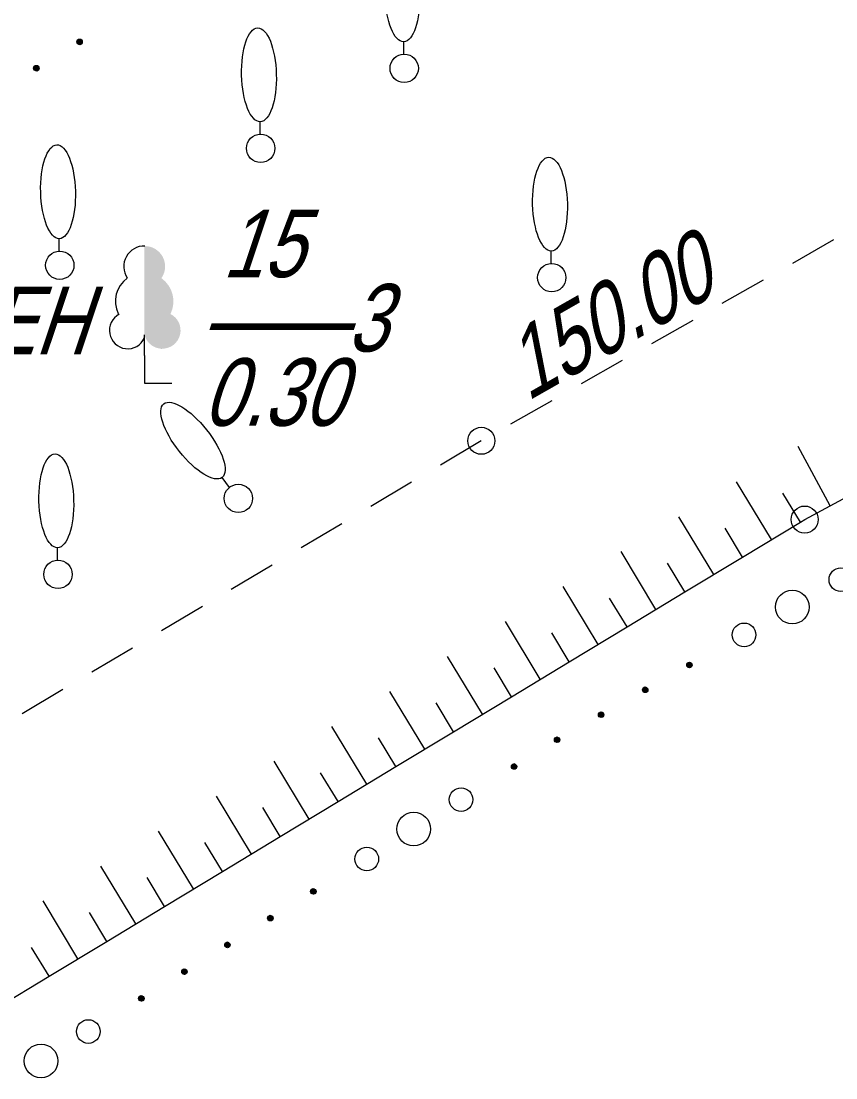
# Model space of a CAD drawing. Header units: metres. Extents: x 382 to 851, y 14083 to 14440.
# Drawn here: x 540.07 to 552.14, y 14291.54 to 14307.18 of the extents above; entities that cross this region are included whole.
import ezdxf
from ezdxf.enums import TextEntityAlignment as Align

# ---------------------------------------------------------------- set-up
doc = ezdxf.new("R2010")
doc.units = ezdxf.units.M
doc.header["$MEASUREMENT"] = 0
for name, color, linetype, lineweight in [('Горизонтали', 7, 'Continuous', 25), ('Леса и газоны', 7, 'Continuous', 25), ('Отдельно стоящее дерево', 7, 'Continuous', 25), ('Откосы', 7, 'Continuous', 25), ('Полоса деревьев', 7, 'Continuous', 25)]:
    doc.layers.add(name, color=color, linetype=linetype, lineweight=lineweight)
doc.styles.add('Style-RUSSIAN_1251 I 0.32289', font='RUSSIAN_1251.shx', dxfattribs={"oblique": 18.5})

# ---------------------------------------------------------------- blocks, each defined once
blk = doc.blocks.new('DEREVO_233')
at = {"layer": 'Отдельно стоящее дерево', "color": 251, "linetype": 'Continuous', "lineweight": 9, "flags": 128}
blk.add_lwpolyline([(-0.007, 0.21), (-0.007, 0.393)], dxfattribs=at)
at = {"layer": 'Отдельно стоящее дерево', "color": 251, "linetype": 'Continuous', "lineweight": 9}
blk.add_arc((0, 0), 0.21, 0, 359.99999, dxfattribs=at)
blk.add_ellipse((-0.0255, 1.088), major_axis=(-0.0185, 0.695), ratio=0.3698286, dxfattribs=at)
blk = doc.blocks.new('DEREVO_234')
at = {"layer": 'Отдельно стоящее дерево', "color": 251, "linetype": 'Continuous', "lineweight": 9, "flags": 128}
blk.add_lwpolyline([(-0.007, 0.21), (-0.007, 0.393)], dxfattribs=at)
at = {"layer": 'Отдельно стоящее дерево', "color": 251, "linetype": 'Continuous', "lineweight": 9}
blk.add_arc((0, 0), 0.21, 0, 359.99999, dxfattribs=at)
blk.add_ellipse((-0.0255, 1.088), major_axis=(-0.0185, 0.695), ratio=0.3698286, dxfattribs=at)
blk = doc.blocks.new('DEREVO_235')
at = {"layer": 'Отдельно стоящее дерево', "color": 251, "linetype": 'Continuous', "lineweight": 9, "flags": 128}
blk.add_lwpolyline([(-0.007, 0.21), (-0.007, 0.393)], dxfattribs=at)
at = {"layer": 'Отдельно стоящее дерево', "color": 251, "linetype": 'Continuous', "lineweight": 9}
blk.add_arc((0, 0), 0.21, 0, 359.99999, dxfattribs=at)
blk.add_ellipse((-0.0255, 1.088), major_axis=(-0.0185, 0.695), ratio=0.3698286, dxfattribs=at)
blk = doc.blocks.new('DEREVO_257')
at = {"layer": 'Отдельно стоящее дерево', "color": 251, "linetype": 'Continuous', "lineweight": 9, "flags": 128}
blk.add_lwpolyline([(-0.007, 0.21), (-0.007, 0.393)], dxfattribs=at)
at = {"layer": 'Отдельно стоящее дерево', "color": 251, "linetype": 'Continuous', "lineweight": 9}
blk.add_arc((0, 0), 0.21, 0, 359.99999, dxfattribs=at)
blk.add_ellipse((-0.0255, 1.088), major_axis=(-0.0185, 0.695), ratio=0.3698286, dxfattribs=at)
blk = doc.blocks.new('DEREVO_258')
at = {"layer": 'Отдельно стоящее дерево', "color": 251, "linetype": 'Continuous', "lineweight": 9, "flags": 128}
blk.add_lwpolyline([(-0.007, 0.21), (-0.007, 0.393)], dxfattribs=at)
at = {"layer": 'Отдельно стоящее дерево', "color": 251, "linetype": 'Continuous', "lineweight": 9}
blk.add_arc((0, 0), 0.21, 0, 360, dxfattribs=at)
blk.add_ellipse((-0.025, 1.088), major_axis=(-0.019, 0.695), ratio=0.369829, dxfattribs=at)
blk = doc.blocks.new('DEREVO_259')
at = {"layer": 'Отдельно стоящее дерево', "color": 251, "linetype": 'Continuous', "lineweight": 9, "flags": 128}
blk.add_lwpolyline([(-0.007, 0.21), (-0.007, 0.393)], dxfattribs=at)
at = {"layer": 'Отдельно стоящее дерево', "color": 251, "linetype": 'Continuous', "lineweight": 9}
blk.add_arc((0, 0), 0.21, 0, 359.99999, dxfattribs=at)
blk.add_ellipse((-0.0255, 1.088), major_axis=(-0.0185, 0.695), ratio=0.3698286, dxfattribs=at)
blk = doc.blocks.new('msdElementTypeLineString_61')
at = {"layer": 'Полоса деревьев', "color": 251, "linetype": 'Continuous', "lineweight": 9}
for p, q in [((28.825, 17.717), (28.762, 17.682)), ((28.82, 17.72), (28.763, 17.687)), ((28.814, 17.722), (28.764, 17.694)), ((28.829, 17.714), (28.764, 17.677)), ((28.808, 17.725), (28.765, 17.7)), ((28.833, 17.71), (28.765, 17.671)), ((28.836, 17.706), (28.766, 17.667)), ((28.838, 17.701), (28.77, 17.663)), ((28.797, 17.724), (28.771, 17.709)), ((28.839, 17.696), (28.773, 17.659)), ((28.841, 17.691), (28.776, 17.655)), ((28.842, 17.686), (28.781, 17.652)), ((28.84, 17.68), (28.786, 17.649)), ((28.839, 17.673), (28.792, 17.647)), ((28.835, 17.665), (28.802, 17.646)), ((28.829, 17.656), (28.821, 17.651)), ((28.167, 17.352), (28.109, 17.319)), ((28.172, 17.349), (28.109, 17.313)), ((28.161, 17.354), (28.11, 17.326)), ((28.155, 17.356), (28.111, 17.332)), ((28.176, 17.345), (28.111, 17.309)), ((28.179, 17.342), (28.111, 17.303)), ((28.183, 17.338), (28.113, 17.298)), ((28.184, 17.333), (28.116, 17.295)), ((28.144, 17.356), (28.118, 17.341)), ((28.186, 17.328), (28.12, 17.291)), ((28.187, 17.323), (28.123, 17.287)), ((28.188, 17.318), (28.127, 17.283)), ((28.187, 17.311), (28.133, 17.281)), ((28.186, 17.305), (28.139, 17.279)), ((28.182, 17.297), (28.148, 17.278)), ((28.175, 17.288), (28.167, 17.283)), ((27.513, 16.984), (27.456, 16.951)), ((27.518, 16.981), (27.456, 16.945)), ((27.507, 16.986), (27.457, 16.957)), ((27.523, 16.977), (27.457, 16.94)), ((27.501, 16.988), (27.458, 16.964)), ((27.526, 16.973), (27.458, 16.935)), ((27.529, 16.97), (27.46, 16.93)), ((27.531, 16.965), (27.463, 16.926)), ((27.49, 16.988), (27.464, 16.973)), ((27.532, 16.96), (27.466, 16.923)), ((27.534, 16.955), (27.47, 16.919)), ((27.535, 16.95), (27.474, 16.915)), ((27.534, 16.943), (27.48, 16.913)), ((27.533, 16.937), (27.486, 16.91)), ((27.528, 16.929), (27.495, 16.91)), ((27.522, 16.919), (27.514, 16.915)), ((26.86, 16.613), (26.804, 16.578)), ((26.865, 16.61), (26.804, 16.572)), ((26.854, 16.615), (26.805, 16.584)), ((26.848, 16.617), (26.806, 16.591)), ((26.87, 16.607), (26.806, 16.567)), ((26.873, 16.603), (26.807, 16.562)), ((26.877, 16.6), (26.809, 16.557)), ((26.837, 16.616), (26.812, 16.6)), ((26.879, 16.595), (26.812, 16.554)), ((26.88, 16.59), (26.816, 16.55)), ((26.882, 16.585), (26.819, 16.546)), ((26.883, 16.58), (26.824, 16.543)), ((26.882, 16.574), (26.83, 16.541)), ((26.882, 16.567), (26.836, 16.539)), ((26.877, 16.559), (26.845, 16.539)), ((26.872, 16.549), (26.864, 16.545)), ((26.223, 16.217), (26.167, 16.182)), ((26.229, 16.214), (26.167, 16.176)), ((26.217, 16.219), (26.168, 16.188)), ((26.211, 16.221), (26.169, 16.195)), ((26.233, 16.211), (26.169, 16.171)), ((26.236, 16.207), (26.17, 16.166)), ((26.24, 16.204), (26.172, 16.161)), ((26.2, 16.22), (26.175, 16.204)), ((26.242, 16.199), (26.175, 16.158)), ((26.243, 16.194), (26.179, 16.154)), ((26.245, 16.189), (26.182, 16.15)), ((26.246, 16.184), (26.187, 16.147)), ((26.245, 16.178), (26.193, 16.145)), ((26.245, 16.171), (26.199, 16.143)), ((26.241, 16.163), (26.208, 16.143)), ((26.235, 16.153), (26.227, 16.148)), ((23.251, 14.368), (23.195, 14.334)), ((23.256, 14.366), (23.195, 14.328)), ((23.245, 14.371), (23.196, 14.34)), ((23.239, 14.373), (23.197, 14.346)), ((23.261, 14.363), (23.197, 14.323)), ((23.264, 14.359), (23.198, 14.318)), ((23.268, 14.355), (23.2, 14.313)), ((23.228, 14.372), (23.203, 14.356)), ((23.27, 14.35), (23.203, 14.309)), ((23.271, 14.346), (23.207, 14.306)), ((23.273, 14.341), (23.21, 14.302)), ((23.274, 14.336), (23.215, 14.299)), ((23.273, 14.329), (23.221, 14.296)), ((23.273, 14.323), (23.227, 14.294)), ((23.268, 14.314), (23.236, 14.294)), ((23.263, 14.305), (23.255, 14.3)), ((22.614, 13.972), (22.558, 13.938)), ((22.62, 13.97), (22.558, 13.932)), ((22.608, 13.975), (22.559, 13.944)), ((22.602, 13.977), (22.56, 13.95)), ((22.624, 13.967), (22.56, 13.927)), ((22.627, 13.963), (22.561, 13.922)), ((22.631, 13.959), (22.563, 13.917)), ((22.591, 13.976), (22.566, 13.96)), ((22.633, 13.954), (22.566, 13.913)), ((22.634, 13.95), (22.57, 13.909)), ((22.636, 13.945), (22.573, 13.906)), ((22.637, 13.939), (22.578, 13.903)), ((22.636, 13.933), (22.584, 13.9)), ((22.636, 13.927), (22.59, 13.898)), ((22.632, 13.918), (22.599, 13.898)), ((22.626, 13.909), (22.618, 13.904)), ((21.977, 13.576), (21.921, 13.541)), ((21.971, 13.578), (21.922, 13.548)), ((21.983, 13.574), (21.922, 13.536)), ((21.965, 13.581), (21.923, 13.554)), ((21.987, 13.57), (21.923, 13.531)), ((21.991, 13.567), (21.924, 13.526)), ((21.994, 13.563), (21.926, 13.521)), ((21.954, 13.58), (21.929, 13.564)), ((21.996, 13.558), (21.93, 13.517)), ((21.998, 13.553), (21.933, 13.513)), ((21.999, 13.549), (21.937, 13.51)), ((22, 13.543), (21.941, 13.506)), ((22, 13.537), (21.947, 13.504)), ((21.999, 13.531), (21.953, 13.502)), ((21.995, 13.522), (21.962, 13.502)), ((21.989, 13.513), (21.981, 13.508)), ((21.335, 13.182), (21.285, 13.152)), ((21.341, 13.18), (21.285, 13.145)), ((21.346, 13.178), (21.285, 13.14)), ((21.329, 13.185), (21.286, 13.158)), ((21.35, 13.174), (21.286, 13.135)), ((21.354, 13.171), (21.287, 13.129)), ((21.357, 13.167), (21.289, 13.125)), ((21.317, 13.183), (21.292, 13.168)), ((21.359, 13.162), (21.293, 13.121)), ((21.361, 13.157), (21.296, 13.117)), ((21.362, 13.153), (21.3, 13.114)), ((21.363, 13.147), (21.304, 13.11)), ((21.363, 13.141), (21.31, 13.108)), ((21.362, 13.135), (21.316, 13.106)), ((21.358, 13.126), (21.325, 13.106)), ((21.352, 13.117), (21.344, 13.112)), ((20.698, 12.786), (20.648, 12.756)), ((20.704, 12.784), (20.648, 12.749)), ((20.709, 12.782), (20.648, 12.743)), ((20.692, 12.788), (20.649, 12.762)), ((20.713, 12.778), (20.65, 12.739)), ((20.717, 12.775), (20.65, 12.733)), ((20.72, 12.771), (20.652, 12.729)), ((20.681, 12.787), (20.655, 12.772)), ((20.722, 12.766), (20.656, 12.725)), ((20.724, 12.761), (20.659, 12.721)), ((20.726, 12.757), (20.663, 12.717)), ((20.727, 12.751), (20.667, 12.714)), ((20.726, 12.745), (20.673, 12.712)), ((20.725, 12.739), (20.679, 12.71)), ((20.721, 12.73), (20.689, 12.71)), ((20.715, 12.721), (20.707, 12.716))]:
    blk.add_line(p, q, dxfattribs=at)
for centre, radius in [((31.045, 18.949), 0.175), ((30.326, 18.544), 0.25), ((29.612, 18.132), 0.175), ((28.802, 17.685), 0.04), ((28.148, 17.317), 0.04), ((27.495, 16.949), 0.04), ((26.843, 16.578), 0.04), ((26.206, 16.182), 0.04), ((25.421, 15.693), 0.175), ((24.72, 15.257), 0.25), ((24.025, 14.814), 0.175), ((23.234, 14.333), 0.04), ((22.597, 13.937), 0.04), ((21.961, 13.541), 0.04), ((21.324, 13.145), 0.04), ((20.687, 12.749), 0.04), ((19.902, 12.26), 0.175), ((19.201, 11.824), 0.25)]:
    blk.add_circle(centre, radius, dxfattribs=at)
blk = doc.blocks.new('PIKET_194')
at = {"layer": 'Горизонтали', "color": 251, "linetype": 'Continuous', "lineweight": 9}
blk.add_arc((0, 0), 0.2, 0, 360, dxfattribs=at)
blk = doc.blocks.new('PIKET_195')
at = {"layer": 'Горизонтали', "color": 251, "linetype": 'Continuous', "lineweight": 9}
blk.add_arc((0, 0), 0.2, 0, 360, dxfattribs=at)
blk = doc.blocks.new('LISTVL_3')
at = {"layer": 'Леса и газоны', "linetype": 'Continuous', "lineweight": 9}
blk.add_hatch(color=251, dxfattribs=at).paths.add_polyline_path([(0, 0.716, 1.560755), (0.385, 1.024), (0.388, 1.03, 0.363475), (0.254, 1.552), (0.254, 1.559, 0.605867), (0, 2.03)])
at = {"layer": 'Леса и газоны', "color": 251, "linetype": 'Continuous', "lineweight": 9}
blk.add_line((0.25, 0.511), (0.251, 0.511), dxfattribs=at)
at = {"layer": 'Леса и газоны', "color": 251, "linetype": 'Continuous', "lineweight": 9, "flags": 128}
for points in [[(0, 0.41), (0, 0.716)], [(0, 0.41), (0, 0), (0.403, 0)]]:
    blk.add_lwpolyline(points, dxfattribs=at)
at = {"layer": 'Леса и газоны', "color": 251, "linetype": 'Continuous', "lineweight": 9}
for centre, radius, start, end in [((-0.004, 1.728), 0.302, 87.9054, 214.1094), ((-0.01, 1.211), 0.42, 125.6529, 205.5526), ((-0.248, 0.781), 0.271, 117.6072, 335.8238)]:
    blk.add_arc(centre, radius, start, end, dxfattribs=at)
blk = doc.blocks.new('msdElementTypeLineString_66')
at = {"layer": 'Полоса деревьев', "color": 251, "linetype": 'Continuous', "lineweight": 9}
for p, q in [((35.924, 20.114), (35.984, 20.15)), ((35.925, 20.12), (35.978, 20.152)), ((35.925, 20.108), (35.988, 20.147)), ((35.926, 20.126), (35.972, 20.154)), ((35.927, 20.104), (35.992, 20.143)), ((35.929, 20.099), (35.995, 20.139)), ((35.93, 20.135), (35.963, 20.154)), ((35.93, 20.094), (35.999, 20.135)), ((35.934, 20.09), (36.001, 20.131)), ((35.936, 20.144), (35.944, 20.149)), ((35.937, 20.086), (36.001, 20.125)), ((35.942, 20.083), (36.003, 20.121)), ((35.947, 20.08), (36.003, 20.115)), ((35.953, 20.078), (36.002, 20.108)), ((35.959, 20.076), (36.002, 20.102)), ((35.97, 20.077), (35.996, 20.093)), ((35.283, 19.724), (35.343, 19.761)), ((35.284, 19.731), (35.337, 19.763)), ((35.284, 19.719), (35.347, 19.758)), ((35.285, 19.737), (35.331, 19.765)), ((35.286, 19.714), (35.351, 19.754)), ((35.288, 19.71), (35.354, 19.75)), ((35.289, 19.746), (35.322, 19.765)), ((35.289, 19.705), (35.358, 19.746)), ((35.293, 19.701), (35.359, 19.742)), ((35.295, 19.755), (35.303, 19.76)), ((35.296, 19.697), (35.36, 19.736)), ((35.3, 19.694), (35.362, 19.731)), ((35.306, 19.691), (35.362, 19.726)), ((35.312, 19.689), (35.361, 19.719)), ((35.318, 19.687), (35.36, 19.713)), ((35.329, 19.688), (35.354, 19.703))]:
    blk.add_line(p, q, dxfattribs=at)
for centre in [(35.964, 20.116), (35.323, 19.726)]:
    blk.add_circle(centre, 0.04, dxfattribs=at)
blk = doc.blocks.new('msdElementTypeLineString_67')
at = {"layer": 'Откосы', "color": 251, "linetype": 'Continuous', "lineweight": 9}
for p, q in [((42.689, 25.23), (42.08, 24.883)), ((41.646, 24.635), (41.036, 24.288)), ((40.602, 24.04), (39.993, 23.693)), ((39.558, 23.446), (38.949, 23.099)), ((38.515, 22.851), (37.905, 22.504)), ((37.471, 22.256), (36.868, 21.898)), ((36.438, 21.643), (35.836, 21.285)), ((35.406, 21.029), (34.803, 20.671)), ((34.373, 20.415), (33.77, 20.057)), ((33.341, 19.802), (32.738, 19.444)), ((32.308, 19.188), (31.705, 18.83)), ((31.275, 18.574), (30.673, 18.216))]:
    blk.add_line(p, q, dxfattribs=at)
blk = doc.blocks.new('msdElementTypeLineString_68')
at = {"layer": 'Откосы', "color": 251, "linetype": 'Continuous', "lineweight": 9}
for p, q in [((41.883, 25.18), (41.41, 26.062)), ((41.016, 24.682), (40.499, 25.538)), ((41.444, 24.941), (41.185, 25.369)), ((40.16, 24.165), (39.643, 25.021)), ((40.588, 24.424), (41.444, 24.941)), ((40.588, 24.424), (40.329, 24.852)), ((39.304, 23.648), (38.787, 24.504)), ((39.732, 23.907), (40.588, 24.424)), ((39.732, 23.907), (39.473, 24.334)), ((38.448, 23.131), (37.931, 23.987)), ((38.876, 23.389), (38.617, 23.817)), ((38.876, 23.389), (39.732, 23.907)), ((37.592, 22.614), (37.075, 23.47)), ((38.02, 22.872), (38.876, 23.389)), ((38.02, 22.872), (37.762, 23.3)), ((36.736, 22.097), (36.219, 22.953)), ((37.164, 22.355), (38.02, 22.872)), ((37.164, 22.355), (36.906, 22.783)), ((35.88, 21.579), (35.363, 22.435)), ((36.308, 21.838), (36.05, 22.266)), ((36.308, 21.838), (37.164, 22.355)), ((35.024, 21.062), (34.507, 21.918)), ((35.452, 21.321), (35.194, 21.749)), ((35.452, 21.321), (36.308, 21.838)), ((34.168, 20.545), (33.651, 21.401)), ((34.596, 20.804), (35.452, 21.321)), ((34.596, 20.804), (34.338, 21.232)), ((33.313, 20.028), (32.795, 20.884)), ((33.741, 20.287), (33.482, 20.715)), ((33.741, 20.287), (34.596, 20.804)), ((32.457, 19.511), (31.94, 20.367)), ((32.885, 19.77), (32.626, 20.198)), ((32.885, 19.77), (33.741, 20.287)), ((31.601, 18.994), (31.084, 19.85)), ((32.029, 19.252), (32.885, 19.77)), ((32.029, 19.252), (31.77, 19.68)), ((30.745, 18.477), (30.228, 19.333)), ((31.173, 18.735), (32.029, 19.252)), ((31.173, 18.735), (30.914, 19.163)), ((30.317, 18.218), (30.058, 18.646)), ((30.317, 18.218), (31.173, 18.735)), ((29.461, 17.701), (30.317, 18.218))]:
    blk.add_line(p, q, dxfattribs=at)
at = {"layer": 'Откосы', "color": 251, "linetype": 'Continuous', "lineweight": 9, "flags": 128}
blk.add_lwpolyline([(41.444, 24.941), (41.507, 24.979), (42.323, 25.417)], dxfattribs=at)
blk = doc.blocks.new('msdElementTypeTextNode_9')
at = {"layer": 'Леса и газоны', "color": 251, "linetype": 'Continuous', "lineweight": 9, "style": 'Style-RUSSIAN_1251 I 0.32289', "oblique": 18.5, "width": 0.799996}
for s, p in [(' 15', (0, 1.1)), ('——3', (0, 0)), ('0.30', (0, -1.1))]:
    blk.add_text(s, height=1, dxfattribs=at).set_placement(p, align=Align.MIDDLE_LEFT)

msp = doc.modelspace()

# ---------------------------------------------------------------- block references
at = {"layer": 'Горизонтали', "color": 251, "linetype": 'Continuous', "lineweight": 9}
for name, p in [('PIKET_194', (546.887, 14300.972)), ('PIKET_195', (551.676, 14299.806))]:
    msp.add_blockref(name, p, dxfattribs=at)
at = {"layer": 'Леса и газоны', "color": 251, "linetype": 'Continuous', "lineweight": 9}
for name, p in [('msdElementTypeTextNode_9', (542.754, 14302.794)), ('LISTVL_3', (541.899, 14301.825))]:
    msp.add_blockref(name, p, dxfattribs=at)
at = {"layer": 'Отдельно стоящее дерево', "color": 251, "linetype": 'Continuous', "lineweight": 9}
for name, p in [('DEREVO_233', (545.745, 14306.486)), ('DEREVO_234', (543.62, 14305.302)), ('DEREVO_235', (540.645, 14303.571)), ('DEREVO_257', (547.93, 14303.388)), ('DEREVO_259', (540.619, 14298.995))]:
    msp.add_blockref(name, p, dxfattribs=at)
at = {"layer": 'Отдельно стоящее дерево', "color": 251, "linetype": 'Continuous', "lineweight": 9, "rotation": 36.87496650055703}
msp.add_blockref('DEREVO_258', (543.29, 14300.119), dxfattribs=at)
at = {"layer": 'Откосы', "color": 251, "linetype": 'Continuous', "lineweight": 9}
for name, p in [('msdElementTypeLineString_67', (509.415, 14278.715)), ('msdElementTypeLineString_68', (510.169, 14274.827))]:
    msp.add_blockref(name, p, dxfattribs=at)
at = {"layer": 'Полоса деревьев', "color": 251, "linetype": 'Continuous', "lineweight": 9}
for name, p in [('msdElementTypeLineString_66', (504.975, 14286.763)), ('msdElementTypeLineString_61', (521.166, 14279.967))]:
    msp.add_blockref(name, p, dxfattribs=at)

# ---------------------------------------------------------------- texts
at = {"layer": 'Горизонтали', "color": 251, "linetype": 'Continuous', "lineweight": 9, "style": 'Style-RUSSIAN_1251 I 0.32289', "oblique": 18.5, "width": 0.799996}
msp.add_text('150.00', height=1, rotation=29.6726, dxfattribs=at).set_placement((547.569, 14301.551))
at = {"layer": 'Леса и газоны', "color": 251, "linetype": 'Continuous', "lineweight": 9, "style": 'Style-RUSSIAN_1251 I 0.32289', "oblique": 18.5, "width": 0.799996}
msp.add_text('КЛЕН', height=1, dxfattribs=at).set_placement((538.23, 14302.254))

doc.saveas('drawing.dxf')
